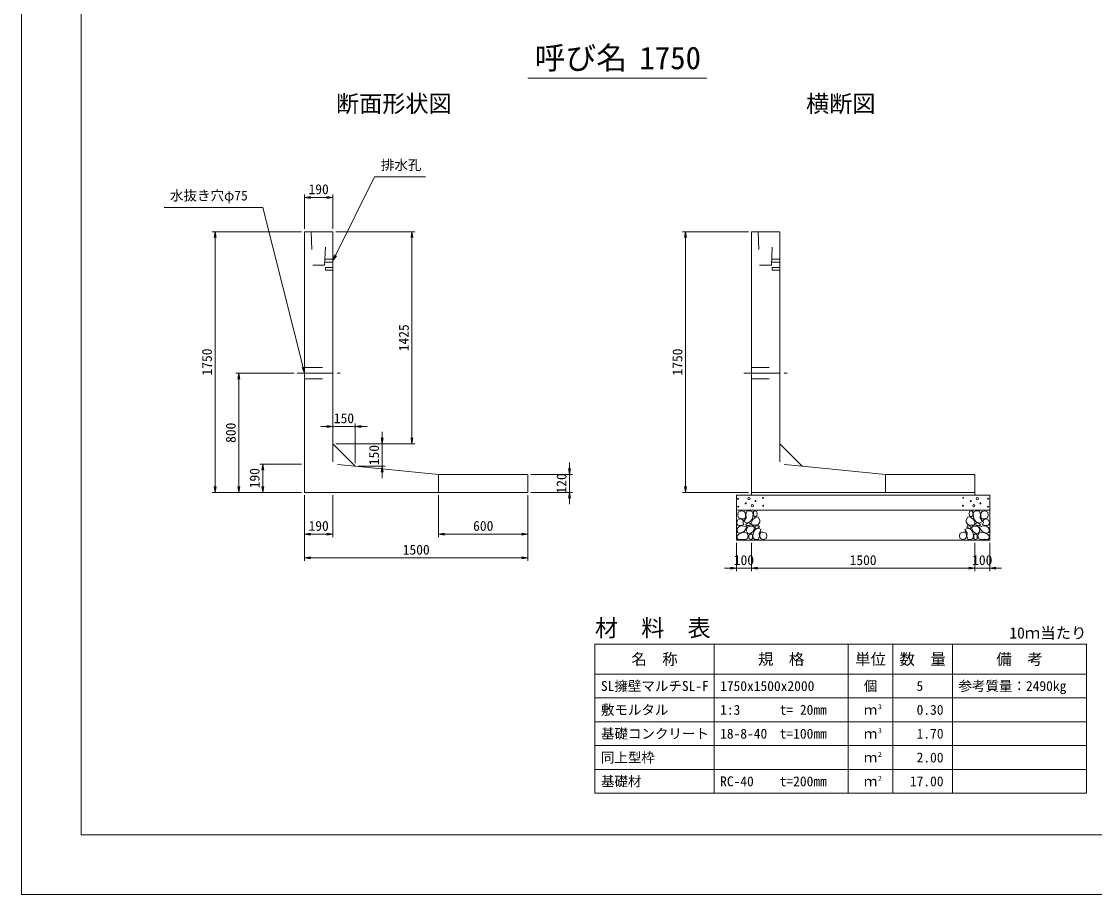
# Model space of a CAD drawing. Units: millimetres at full size, sheet at 1:20. Extents: x 95510 to 112330, y -109759 to -97879.
# Drawn here: x 95510 to 102714, y -109759 to -103898 of the extents above; entities that cross this region are included whole.
import ezdxf
from ezdxf.enums import TextEntityAlignment as Align

# ---------------------------------------------------------------- set-up
doc = ezdxf.new("R2010")
doc.units = ezdxf.units.MM
doc.header["$LTSCALE"] = 20
doc.linetypes.add('CHAIN', pattern=[18.5, 12, -1.5, 3.5, -1.5])
doc.linetypes.add('DASHED_SPACED', pattern=[12, 6, -6])
for name, color, linetype, lineweight in [('D-BMK', 2, 'CHAIN', 13), ('D-DCR-HCHn', 4, 'Continuous', 9), ('D-MTR-FRAM', 7, 'Continuous', 13), ('D-MTR-LINE', 7, 'Continuous', 13), ('D-STR-DIM', 7, 'Continuous', 9), ('D-STR-STRn', 1, 'Continuous', 13), ('D-STR-TXT', 7, 'Continuous', 9), ('D-TTL', 2, 'Continuous', 13), ('D-TTL-TXT', 7, 'Continuous', 13)]:
    doc.layers.add(name, color=color, linetype=linetype, lineweight=lineweight)
doc.layers.add('D-MTR', color=7, linetype='Continuous')
doc.layers.add('D-MTR-TXT', color=7, linetype='Continuous')
doc.styles.add('ＭＳ ゴシック', font='')
doc.styles.get('ＭＳ ゴシック').set_extended_font_data('MS Gothic')

# ---------------------------------------------------------------- blocks, each defined once
blk = doc.blocks.new('open_arrow')
at = {"color": 0, "linetype": 'Continuous', "lineweight": -2}
blk.add_lwpolyline([(7.5, 1.25), (0, 0), (7.5, -1.25)], dxfattribs=at)

msp = doc.modelspace()

# ---------------------------------------------------------------- linework, layer by layer
at = {"layer": 'D-BMK'}
for p, q in [((97360.11, -106258.73), (97650.11, -106258.73)), ((100360.11, -106258.73), (100650.11, -106258.73))]:
    msp.add_line(p, q, dxfattribs=at)
at = {"layer": 'D-DCR-HCHn'}
for points in [[(100361.31, -107187.13), (100340.51, -107182.51), (100322.01, -107191.76), (100319.7, -107212.56), (100324.33, -107228.74), (100347.44, -107235.67), (100363.62, -107235.67), (100370.55, -107224.12), (100370.55, -107198.69)], [(100379.8, -107184.82), (100372.87, -107205.62), (100375.18, -107228.74), (100359, -107254.17), (100379.8, -107265.72), (100402.91, -107254.17), (100416.78, -107235.67), (100421.41, -107205.62), (100416.78, -107189.44), (100402.91, -107182.51)], [(100423.72, -107189.44), (100423.72, -107217.18), (100435.27, -107224.12), (100446.83, -107217.18), (100449.14, -107201), (100446.83, -107187.13), (100430.65, -107182.51)], [(101896.5, -107189.44), (101896.5, -107217.18), (101884.95, -107224.12), (101873.39, -107217.18), (101871.08, -107201), (101873.39, -107187.13), (101889.57, -107182.51)], [(101940.42, -107184.82), (101947.35, -107205.62), (101945.04, -107228.74), (101961.22, -107254.17), (101940.42, -107265.72), (101917.31, -107254.17), (101903.44, -107235.67), (101898.81, -107205.62), (101903.44, -107189.44), (101917.31, -107182.51)], [(101958.91, -107187.13), (101979.71, -107182.51), (101998.21, -107191.76), (102000.52, -107212.56), (101995.9, -107228.74), (101972.78, -107235.67), (101956.6, -107235.67), (101949.67, -107224.12), (101949.67, -107198.69)], [(100317.39, -107244.92), (100310.46, -107265.72), (100319.7, -107279.59), (100342.82, -107281.9), (100358.6, -107275.13), (100352.06, -107258.79), (100356.69, -107249.54), (100347.44, -107240.3), (100333.57, -107235.67)], [(100419.09, -107240.3), (100407.54, -107268.03), (100416.78, -107279.59), (100444.52, -107279.59), (100456.08, -107274.97), (100467.64, -107258.79), (100467.64, -107244.92), (100456.08, -107226.43), (100442.21, -107224.12)], [(101901.13, -107240.3), (101912.68, -107268.03), (101903.44, -107279.59), (101875.7, -107279.59), (101864.14, -107274.97), (101852.58, -107258.79), (101852.58, -107244.92), (101864.14, -107226.43), (101878.01, -107224.12)], [(102002.83, -107244.92), (102009.76, -107265.72), (102000.52, -107279.59), (101977.4, -107281.9), (101961.62, -107275.13), (101968.16, -107258.79), (101963.53, -107249.54), (101972.78, -107240.3), (101986.65, -107235.67)], [(100361.27, -107321.72), (100378.39, -107296.04), (100376.25, -107289.62), (100352.7, -107283.19), (100331.3, -107285.33), (100316.32, -107298.18), (100314.18, -107313.16), (100316.32, -107328.14), (100333.44, -107332.42)], [(100369.83, -107375.22), (100384.81, -107368.8), (100389.09, -107347.4), (100380.53, -107332.42), (100365.55, -107328.14), (100346.28, -107330.28), (100324.88, -107338.84), (100314.18, -107351.68), (100314.18, -107366.66), (100320.6, -107375.22), (100346.28, -107373.08)], [(100384.42, -107265.72), (100372.87, -107274.97), (100377.49, -107281.9), (100393.67, -107281.9), (100400.6, -107279.59), (100405.23, -107270.35), (100398.29, -107263.41)], [(100421.19, -107321.72), (100431.89, -107296.04), (100423.33, -107285.33), (100397.65, -107285.33), (100386.95, -107289.62), (100376.25, -107304.6), (100376.25, -107317.44), (100386.95, -107334.56), (100399.79, -107336.7)], [(100457.58, -107373.08), (100464, -107353.82), (100461.86, -107332.42), (100476.84, -107308.88), (100457.58, -107298.18), (100436.17, -107308.88), (100423.33, -107326), (100419.05, -107353.82), (100423.33, -107368.8), (100436.17, -107375.22)], [(100453.3, -107298.18), (100464, -107289.62), (100459.72, -107283.19), (100444.73, -107283.19), (100438.31, -107285.33), (100434.03, -107293.9), (100440.45, -107300.32)], [(100474.7, -107370.94), (100493.96, -107375.22), (100511.08, -107366.66), (100513.22, -107347.4), (100508.94, -107332.42), (100487.54, -107326), (100472.56, -107326), (100466.14, -107336.7), (100466.14, -107360.24)], [(101845.52, -107370.94), (101826.26, -107375.22), (101809.14, -107366.66), (101807, -107347.4), (101811.28, -107332.42), (101832.68, -107326), (101847.66, -107326), (101854.08, -107336.7), (101854.08, -107360.24)], [(101862.64, -107373.08), (101856.22, -107353.82), (101858.36, -107332.42), (101843.38, -107308.88), (101862.64, -107298.18), (101884.05, -107308.88), (101896.89, -107326), (101901.17, -107353.82), (101896.89, -107368.8), (101884.05, -107375.22)], [(101866.92, -107298.18), (101856.22, -107289.62), (101860.5, -107283.19), (101875.49, -107283.19), (101881.91, -107285.33), (101886.19, -107293.9), (101879.77, -107300.32)], [(101899.03, -107321.72), (101888.33, -107296.04), (101896.89, -107285.33), (101922.57, -107285.33), (101933.27, -107289.62), (101943.97, -107304.6), (101943.97, -107317.44), (101933.27, -107334.56), (101920.43, -107336.7)], [(101935.8, -107265.72), (101947.35, -107274.97), (101942.73, -107281.9), (101926.55, -107281.9), (101919.62, -107279.59), (101914.99, -107270.35), (101921.93, -107263.41)], [(101950.39, -107375.22), (101935.41, -107368.8), (101931.13, -107347.4), (101939.69, -107332.42), (101954.67, -107328.14), (101973.94, -107330.28), (101995.34, -107338.84), (102006.04, -107351.68), (102006.04, -107366.66), (101999.62, -107375.22), (101973.94, -107373.08)], [(101958.96, -107321.72), (101941.83, -107296.04), (101943.97, -107289.62), (101967.52, -107283.19), (101988.92, -107285.33), (102003.9, -107298.18), (102006.04, -107313.16), (102003.9, -107328.14), (101986.78, -107332.42)], [(100416.91, -107368.8), (100416.91, -107343.12), (100406.21, -107336.7), (100395.51, -107343.12), (100393.37, -107358.1), (100395.51, -107370.94), (100410.49, -107375.22)], [(101903.31, -107368.8), (101903.31, -107343.12), (101914.01, -107336.7), (101924.71, -107343.12), (101926.85, -107358.1), (101924.71, -107370.94), (101909.73, -107375.22)]]:
    msp.add_lwpolyline(points, close=True, dxfattribs=at)
for centre, radius in [((100320.84, -107101.3), 3), ((100393.45, -107101.3), 7.5), ((100437.82, -107117.09), 3), ((100488.24, -107095.25), 3), ((101831.98, -107095.25), 3), ((101882.4, -107117.09), 3), ((101926.77, -107101.3), 7.5), ((101999.38, -107101.3), 3), ((100321.98, -107154.81), 3), ((100372.4, -107132.97), 3), ((100416.77, -107148.76), 7.5), ((100489.38, -107148.76), 3), ((101830.84, -107148.76), 3), ((101903.45, -107148.76), 7.5), ((101947.82, -107132.97), 3), ((101998.24, -107154.81), 3)]:
    msp.add_circle(centre, radius, dxfattribs=at)
at = {"layer": 'D-MTR-FRAM'}
for p, q in [((99360.11, -108078.73), (102660.11, -108078.73)), ((99360.11, -108078.73), (99360.11, -109078.73)), ((102660.11, -108078.73), (102660.11, -109078.73)), ((99360.11, -109078.73), (102660.11, -109078.73))]:
    msp.add_line(p, q, dxfattribs=at)
at = {"layer": 'D-MTR-LINE'}
for p, q in [((100160.11, -108078.73), (100160.11, -109078.73)), ((101060.11, -108078.73), (101060.11, -109078.73)), ((101360.11, -108078.73), (101360.11, -109078.73)), ((101760.11, -108078.73), (101760.11, -109078.73)), ((99360.11, -108278.73), (102660.11, -108278.73)), ((99360.11, -108438.73), (102660.11, -108438.73)), ((99360.11, -108598.73), (102660.11, -108598.73)), ((99360.11, -108758.73), (102660.11, -108758.73)), ((99360.11, -108918.73), (102660.11, -108918.73))]:
    msp.add_line(p, q, dxfattribs=at)
at = {"layer": 'D-STR-DIM'}
for p, q in [((97410.11, -105288.73), (97410.11, -105058.73)), ((97410.11, -105078.73), (97600.11, -105078.73)), ((97600.11, -105288.73), (97600.11, -105058.73)), ((97390.11, -105308.73), (96790.11, -105308.73)), ((96810.11, -107058.73), (96810.11, -105308.73)), ((97620.11, -105308.73), (98151.79, -105308.73)), ((98131.79, -106733.52), (98131.79, -105308.73)), ((100390.11, -105308.73), (99948.55, -105308.73)), ((99968.55, -107058.73), (99968.55, -105308.73)), ((97340.11, -106258.73), (96950.11, -106258.73)), ((96970.11, -107058.73), (96970.11, -106258.73)), ((97600.11, -106713.52), (97600.11, -106596.1)), ((97750.11, -106863.52), (97750.11, -106596.1)), ((97520.11, -106616.1), (97830.11, -106616.1)), ((97931.79, -106963.52), (97931.79, -106653.52)), ((97620.11, -106733.52), (97951.79, -106733.52)), ((97620.11, -106733.52), (98151.79, -106733.52)), ((97390.11, -106868.73), (97110.11, -106868.73)), ((97130.11, -107058.73), (97130.11, -106868.73)), ((97770.11, -106883.52), (97951.79, -106883.52)), ((99190.11, -106858.73), (99190.11, -107138.73)), ((98930.11, -106938.73), (99210.11, -106938.73)), ((97390.11, -107058.73), (96790.11, -107058.73)), ((97390.11, -107058.73), (96950.11, -107058.73)), ((97390.11, -107058.73), (97110.11, -107058.73)), ((97410.11, -107078.73), (97410.11, -107518.73)), ((97410.11, -107078.73), (97410.11, -107358.73)), ((97600.11, -107078.73), (97600.11, -107358.73)), ((98310.11, -107078.73), (98310.11, -107358.73)), ((98910.11, -107078.73), (98910.11, -107518.73)), ((98910.11, -107078.73), (98910.11, -107358.73)), ((98930.11, -107058.73), (99210.11, -107058.73)), ((100390.11, -107058.73), (99948.55, -107058.73)), ((97410.11, -107338.73), (97600.11, -107338.73)), ((98310.11, -107338.73), (98910.11, -107338.73)), ((100310.11, -107398.73), (100310.11, -107588.73)), ((100410.11, -107398.73), (100410.11, -107588.73)), ((100410.11, -107398.73), (100410.11, -107588.73)), ((101910.11, -107398.73), (101910.11, -107588.73)), ((101910.11, -107398.73), (101910.11, -107588.73)), ((102010.11, -107398.73), (102010.11, -107588.73)), ((98910.11, -107498.73), (97410.11, -107498.73)), ((100490.11, -107568.73), (100230.11, -107568.73)), ((100410.11, -107568.73), (101910.11, -107568.73)), ((101830.11, -107568.73), (102090.11, -107568.73))]:
    msp.add_line(p, q, dxfattribs=at)
at = {"layer": 'D-STR-STRn'}
for p, q in [((97410.11, -107058.73), (97410.11, -105308.73)), ((97410.11, -105308.73), (97600.11, -105308.73)), ((97600.11, -105308.73), (97600.11, -106733.52)), ((100410.11, -107058.73), (100410.11, -105308.73)), ((100410.11, -105308.73), (100600.11, -105308.73)), ((100600.11, -105308.73), (100600.11, -106733.52)), ((97750.11, -106883.52), (97600.11, -106733.52)), ((100750.11, -106883.52), (100600.11, -106733.52)), ((97750.11, -106883.52), (98310.11, -106938.73)), ((100750.11, -106883.52), (101310.11, -106938.73)), ((98310.11, -106938.73), (98910.11, -106938.73)), ((98310.11, -107058.73), (98310.11, -106938.73)), ((98910.11, -106938.73), (98910.11, -107058.73)), ((101310.11, -106938.73), (101910.11, -106938.73)), ((101310.11, -107058.73), (101310.11, -106938.73)), ((101910.11, -106938.73), (101910.11, -107058.73)), ((98910.11, -107058.73), (97410.11, -107058.73)), ((100310.11, -107378.73), (100310.11, -107078.73)), ((100310.11, -107078.73), (102010.11, -107078.73)), ((100410.11, -107058.73), (100410.11, -107078.73)), ((101910.11, -107058.73), (100410.11, -107058.73)), ((101910.11, -107058.73), (101910.11, -107078.73)), ((102010.11, -107078.73), (102010.11, -107378.73)), ((100310.11, -107178.73), (102010.11, -107178.73)), ((100310.11, -107378.73), (102010.11, -107378.73))]:
    msp.add_line(p, q, dxfattribs=at)
at = {"layer": 'D-STR-STRn', "linetype": 'DASHED_SPACED'}
for p, q in [((97455.11, -105308.73), (97465.11, -105533.73)), ((97545.11, -105533.73), (97555.11, -105308.73)), ((100455.11, -105308.73), (100465.11, -105533.73)), ((100545.11, -105533.73), (100555.11, -105308.73)), ((97546, -105513.73), (97600.11, -105513.73)), ((97546.89, -105493.73), (97600.11, -105493.73)), ((100546, -105513.73), (100600.11, -105513.73)), ((100546.89, -105493.73), (100600.11, -105493.73)), ((97465.11, -105533.73), (97545.11, -105533.73)), ((100465.11, -105533.73), (100545.11, -105533.73)), ((97410.11, -106221.23), (97600.11, -106221.23)), ((100410.11, -106221.23), (100600.11, -106221.23)), ((97410.11, -106296.23), (97600.11, -106296.23)), ((100410.11, -106296.23), (100600.11, -106296.23))]:
    msp.add_line(p, q, dxfattribs=at)
at = {"layer": 'D-STR-STRn', "color": 2, "linetype": 'DASHED_SPACED'}
for p, q in [((97600.11, -106733.52), (97600.11, -106868.73)), ((100600.11, -106733.52), (100600.11, -106868.73)), ((97750.11, -106883.52), (97600.11, -106868.73)), ((100750.11, -106883.52), (100600.11, -106868.73))]:
    msp.add_line(p, q, dxfattribs=at)
at = {"layer": 'D-STR-STRn', "linetype": 'DASHED_SPACED'}
for points in [[(97600.11, -105549.23), (97550.11, -105549.23), (97550.11, -105568.23), (97600.11, -105568.23)], [(100600.11, -105549.23), (100550.11, -105549.23), (100550.11, -105568.23), (100600.11, -105568.23)]]:
    msp.add_lwpolyline(points, dxfattribs=at)
at = {"layer": 'D-STR-TXT'}
for p, q in [((97880.11, -104941.51), (98222.29, -104941.51)), ((97130.11, -105146.51), (96467.93, -105146.51))]:
    msp.add_line(p, q, dxfattribs=at)
for points in [[(97600.11, -105503.73), (97617.94, -105467.92), (97880.11, -104941.51)], [(97410.11, -106258.73), (97400.34, -106219.94), (97130.11, -105146.51)]]:
    msp.add_lwpolyline(points, dxfattribs=at)
at = {"layer": 'D-TTL'}
for points in [[(95510.11, -109758.73), (112330.11, -109758.73), (112330.11, -97878.73), (95510.11, -97878.73)], [(95910.11, -109358.73), (111930.11, -109358.73), (111930.11, -98278.73), (95910.11, -98278.73)]]:
    msp.add_lwpolyline(points, close=True, dxfattribs=at)
at = {"layer": 'D-TTL-TXT'}
msp.add_line((98910.11, -104278.73), (100110.11, -104278.73), dxfattribs=at)

# ---------------------------------------------------------------- block references
at = {"layer": 'D-STR-DIM', "xscale": 5.33, "yscale": 5.33}
for p in [(97410.11, -105078.73), (97750.11, -106616.1), (97410.11, -107338.73), (98310.11, -107338.73), (97410.11, -107498.73), (100410.11, -107568.73), (100410.11, -107568.73), (102010.11, -107568.73)]:
    msp.add_blockref('open_arrow', p, dxfattribs=at)
for p, rotation in [((97600.11, -105078.73), 180), ((96810.11, -105308.73), 270), ((98131.79, -105308.73), 270), ((99968.55, -105308.73), 270), ((96970.11, -106258.73), 270), ((97600.11, -106616.1), 180), ((97931.79, -106733.52), 90), ((98131.79, -106733.52), 90), ((97130.11, -106868.73), 270), ((97931.79, -106883.52), 270), ((99190.11, -106938.73), 90), ((96810.11, -107058.73), 90), ((96970.11, -107058.73), 90), ((97130.11, -107058.73), 90), ((99968.55, -107058.73), 90), ((99190.11, -107058.73), 270), ((97600.11, -107338.73), 180), ((98910.11, -107338.73), 180), ((98910.11, -107498.73), 180), ((100310.11, -107568.73), 180), ((101910.11, -107568.73), 180), ((101910.11, -107568.73), 180)]:
    msp.add_blockref('open_arrow', p, dxfattribs=dict(at, rotation=rotation))
at = {"layer": 'D-STR-TXT', "xscale": 5.33, "yscale": 5.33}
for p, rotation in [((97600.11, -105503.73), 63.5), ((97410.11, -106258.73), 104.1)]:
    msp.add_blockref('open_arrow', p, dxfattribs=dict(at, rotation=rotation))

# ---------------------------------------------------------------- texts
at = {"layer": 'D-MTR', "style": 'ＭＳ ゴシック'}
msp.add_text('材\u3000料\u3000表', height=113.9, dxfattribs=at).set_placement((99360.11, -108060.58), align=Align.BOTTOM_LEFT)
msp.add_text('10ｍ当たり', height=75.95, dxfattribs=at).set_placement((102660.11, -108063.29), align=Align.BOTTOM_RIGHT)
at = {"layer": 'D-MTR-TXT', "style": 'ＭＳ ゴシック'}
for s, height, p in [('名\u3000称', 75.95, (99760.11, -108178.73)), ('規\u3000格', 75.95, (100610.11, -108178.73)), ('単位', 75.95, (101210.11, -108178.73)), ('数\u3000量', 75.95, (101560.11, -108178.73)), ('備\u3000考', 75.95, (102210.11, -108178.73)), ('個', 66.46, (101210.11, -108358.73)), ('ｍ', 66.46, (101210.11, -108518.73)), ('ｍ', 66.46, (101210.11, -108678.73)), ('ｍ', 66.46, (101210.11, -108838.73)), ('ｍ', 66.46, (101210.11, -108998.73))]:
    msp.add_text(s, height=height, dxfattribs=at).set_placement(p, align=Align.MIDDLE_CENTER)
for s, p in [('SL擁壁マルチSL-F', (99400.11, -108358.73)), ('1750x1500x2000', (100200.11, -108358.73)), ('参考質量：2490kg', (101800.11, -108358.73)), ('敷モルタル', (99400.11, -108518.73)), ('1:3', (100200.11, -108518.73)), ('t= 20mm', (100600.11, -108518.73)), ('基礎コンクリート', (99400.11, -108678.73)), ('18-8-40', (100200.11, -108678.73)), ('t=100mm', (100600.11, -108678.73)), ('同上型枠', (99400.11, -108838.73)), ('基礎材', (99400.11, -108998.73)), ('RC-40', (100200.11, -108998.73)), ('t=200mm', (100600.11, -108998.73))]:
    msp.add_text(s, height=66.46, dxfattribs=at).set_placement(p, align=Align.MIDDLE_LEFT)
for s, p in [('5', (101563.66, -108358.73)), ('0.30', (101700.11, -108518.73)), ('1.70', (101700.11, -108678.73)), ('2.00', (101700.11, -108838.73)), ('17.00', (101700.11, -108998.73))]:
    msp.add_text(s, height=66.46, dxfattribs=at).set_placement(p, align=Align.MIDDLE_RIGHT)
for s, p in [('3', (101260.11, -108525.1)), ('3', (101260.11, -108685.1)), ('2', (101260.11, -108845.1)), ('2', (101260.11, -109005.1))]:
    msp.add_text(s, height=33.23, dxfattribs=at).set_placement(p, align=Align.BOTTOM_LEFT)
at = {"layer": 'D-STR-DIM', "style": 'ＭＳ ゴシック'}
for s, p in [('190', (97505.11, -105023.73)), ('150', (97675.11, -106561.1)), ('190', (97505.11, -107283.73)), ('600', (98610.11, -107283.73)), ('1500', (98160.11, -107443.73)), ('100', (100360.11, -107513.73)), ('1500', (101160.11, -107513.73)), ('100', (101960.11, -107513.73))]:
    msp.add_text(s, height=66.46, dxfattribs=at).set_placement(p, align=Align.MIDDLE_CENTER)
for s, p in [('1425', (98076.79, -106021.12)), ('1750', (96755.11, -106183.73)), ('1750', (99913.55, -106183.73)), ('800', (96915.11, -106658.73)), ('150', (97876.79, -106808.52)), ('190', (97075.11, -106963.73)), ('120', (99135.11, -106998.73))]:
    msp.add_text(s, height=66.46, rotation=90, dxfattribs=at).set_placement(p, align=Align.MIDDLE_CENTER)
at = {"layer": 'D-STR-TXT', "style": 'ＭＳ ゴシック'}
for s, p in [('排水孔', (97923.14, -104914.26)), ('水抜き穴φ75', (96507.51, -105119.26))]:
    msp.add_text(s, height=66.46, dxfattribs=at).set_placement(p, align=Align.BOTTOM_LEFT)
at = {"layer": 'D-TTL-TXT', "style": 'ＭＳ ゴシック'}
for s, height, p in [('呼び名', 151.9, (99265.11, -104263.73)), ('1750', 151.9, (99865.11, -104263.73)), ('断面形状図', 113.9, (98010.11, -104540.58)), ('横断図', 113.9, (101010.11, -104540.58))]:
    msp.add_text(s, height=height, dxfattribs=at).set_placement(p, align=Align.BOTTOM_CENTER)

doc.saveas('drawing.dxf')
